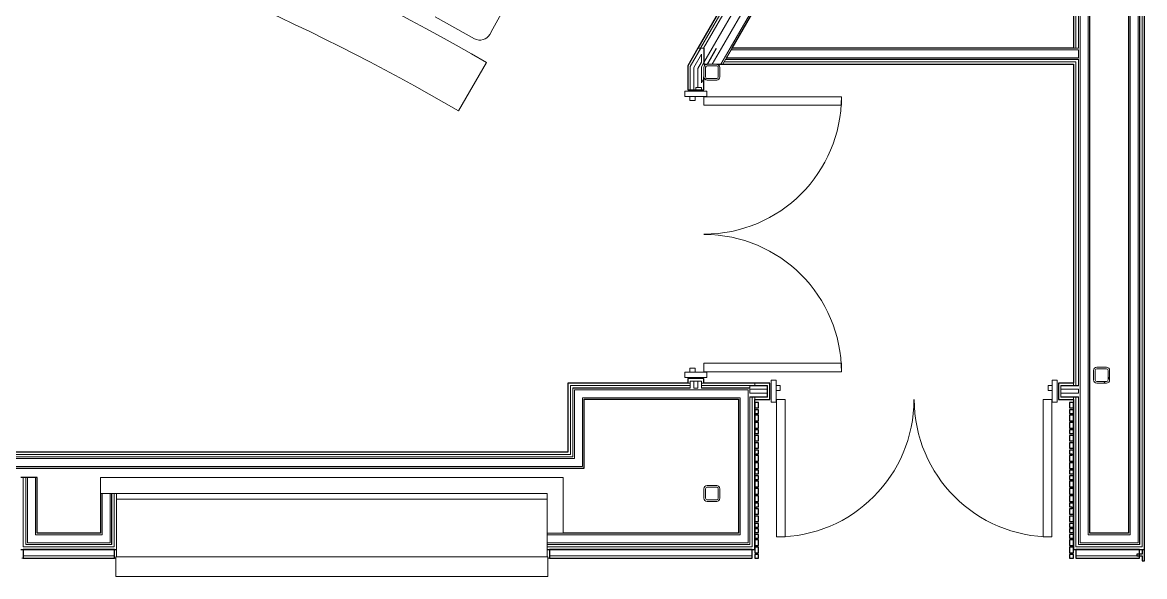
# Model space of a CAD drawing. Header units: millimetres. Extents: x 90978 to 295199, y -4084 to 97293.
# Drawn here: x 215176 to 222213, y 14993 to 18467 of the extents above; entities that cross this region are included whole.
import ezdxf

# ---------------------------------------------------------------- set-up
doc = ezdxf.new("R2010")
doc.units = ezdxf.units.MM
doc.header["$MEASUREMENT"] = 0
for name, color, linetype, lineweight in [('CSM-STL-XX-ZZ-M3-A-XXXX-00001_detached _19_04_21__rvt-1-Level 0$0$A-DOOR', 4, 'CONTINUOUS', 9), ('CSM-STL-XX-ZZ-M3-A-XXXX-00001_detached _19_04_21__rvt-1-Level 0$0$A-DOOR-FRAM', 4, 'CONTINUOUS', 18), ('CSM-STL-XX-ZZ-M3-A-XXXX-00001_detached _19_04_21__rvt-1-Level 0$0$A-WALL', 7, 'CONTINUOUS', 9), ('CSM-STL-XX-ZZ-M3-A-XXXX-00001_detached _19_04_21__rvt-1-Level 0$0$I-FURN', 8, 'CONTINUOUS', 9), ('CSM-STL-XX-ZZ-M3-A-XXXX-00001_detached _19_04_21__rvt-1-Level 0$0$I-WALL', 7, 'CONTINUOUS', 9), ('CSM-STL-XX-ZZ-M3-A-XXXX-00001_detached _19_04_21__rvt-1-Level 0$0$S-COLS', 7, 'CONTINUOUS', 9)]:
    doc.layers.add(name, color=color, linetype=linetype, lineweight=lineweight)

msp = doc.modelspace()

# ---------------------------------------------------------------- hatches: boundary and pattern name
at = {"layer": 'CSM-STL-XX-ZZ-M3-A-XXXX-00001_detached _19_04_21__rvt-1-Level 0$0$S-COLS'}
h = msp.add_hatch(dxfattribs=at)
h.set_pattern_fill('FP_54', color=256, style=0, pattern_type=2)
h.set_pattern_definition([(45, (147271.8, -12716.8), (-251.4472, 251.4472), []), (45, (147271.8, -12335.8), (-251.4472, 251.4472), [])])
h.paths.add_polyline_path([(219530, 18105.2), (219544.2, 18111.1), (219550, 18125.2), (219550, 18185.2), (219544.2, 18199.4), (219530, 18205.2), (219470, 18205.2), (219455.9, 18199.4), (219450, 18185.2), (219450, 18125.2), (219455.9, 18111.1), (219470, 18105.2)], flags=0)
h.paths.add_polyline_path([(219530, 18115.2), (219470, 18115.2), (219463, 18118.2), (219460, 18125.2), (219460, 18185.2), (219463, 18192.3), (219470, 18195.2), (219530, 18195.2), (219537.1, 18192.3), (219540, 18185.2), (219540, 18125.2), (219537.1, 18118.2)], flags=0)
h = msp.add_hatch(dxfattribs=at)
h.set_pattern_fill('FP_55', color=256, style=0, pattern_type=2)
h.set_pattern_definition([(45, (147271.8, -12716.8), (-251.4472, 251.4472), []), (45, (147271.8, -12335.8), (-251.4472, 251.4472), [])])
h.paths.add_polyline_path([(221974, 16205.2), (221988.2, 16211.1), (221994, 16225.2), (221994, 16285.2), (221988.2, 16299.4), (221971.2, 16305.2), (221914, 16305.2), (221899.9, 16299.4), (221894, 16285.2), (221894, 16225.2), (221899.9, 16211.1), (221914, 16205.2), (221971.2, 16205.2)], flags=0)
h.paths.add_polyline_path([(221974, 16215.2), (221914, 16215.2), (221907, 16218.2), (221904, 16225.2), (221904, 16285.2), (221907, 16292.3), (221914, 16295.2), (221974, 16295.2), (221981.1, 16292.3), (221984, 16285.2), (221984, 16225.2), (221981.1, 16218.2)], flags=0)

# ---------------------------------------------------------------- linework, layer by layer
at = {"layer": 'CSM-STL-XX-ZZ-M3-A-XXXX-00001_detached _19_04_21__rvt-1-Level 0$0$A-DOOR', "lineweight": 20}
for p, q in [((220312, 18001.7), (219450, 18001.7)), ((219450, 18001.7), (219450, 17947.7)), ((219450, 17947.7), (220312, 17947.7)), ((220312, 17947.7), (220312, 18001.7)), ((220312, 16329.7), (219450, 16329.7)), ((219450, 16329.7), (219450, 16275.7)), ((220312, 16275.7), (220312, 16329.7)), ((219450, 16275.7), (220312, 16275.7)), ((219905, 16103.2), (219959, 16103.2)), ((219905, 15241.2), (219905, 16103.2)), ((219959, 16103.2), (219959, 15241.2)), ((221577, 16103.2), (221631, 16103.2)), ((221577, 15241.2), (221577, 16103.2)), ((221631, 16103.2), (221631, 15241.2)), ((219959, 15241.2), (219905, 15241.2)), ((221631, 15241.2), (221577, 15241.2))]:
    msp.add_line(p, q, dxfattribs=at)
at = {"layer": 'CSM-STL-XX-ZZ-M3-A-XXXX-00001_detached _19_04_21__rvt-1-Level 0$0$A-DOOR'}
for centre, start, end in [((219450, 18001.7), 270, 0), ((219450, 16275.7), 0, 90), ((219905, 16103.2), 270, 0), ((221631, 16103.2), 180, 270)]:
    msp.add_arc(centre, 862, start, end, dxfattribs=at)
at = {"layer": 'CSM-STL-XX-ZZ-M3-A-XXXX-00001_detached _19_04_21__rvt-1-Level 0$0$A-DOOR-FRAM', "lineweight": 20}
for p, q in [((219330, 18035.7), (219330, 18003.7)), ((219468, 18035.7), (219330, 18035.7)), ((219468, 18003.7), (219468, 18035.7)), ((219330, 18003.7), (219468, 18003.7)), ((219394, 18003.7), (219362, 18003.7)), ((219362, 18003.7), (219362, 17978.7)), ((219362, 17978.7), (219394, 17978.7)), ((219394, 17978.7), (219394, 18003.7)), ((219330, 16273.7), (219330, 16241.7)), ((219468, 16273.7), (219330, 16273.7)), ((219394, 16298.7), (219362, 16298.7)), ((219362, 16298.7), (219362, 16273.7)), ((219362, 16273.7), (219394, 16273.7)), ((219394, 16273.7), (219394, 16298.7)), ((219468, 16241.7), (219468, 16273.7)), ((219330, 16241.7), (219468, 16241.7)), ((219871, 16085.2), (219871, 16223.2)), ((219871, 16223.2), (219903, 16223.2)), ((219903, 16223.2), (219903, 16085.2)), ((219903, 16191.2), (219928, 16191.2)), ((219903, 16159.2), (219903, 16191.2)), ((219928, 16191.2), (219928, 16159.2)), ((221608, 16191.2), (221633, 16191.2)), ((221608, 16159.2), (221608, 16191.2)), ((221633, 16085.2), (221633, 16223.2)), ((221633, 16223.2), (221665, 16223.2)), ((221633, 16191.2), (221633, 16159.2)), ((221665, 16223.2), (221665, 16085.2)), ((219928, 16159.2), (219903, 16159.2)), ((221633, 16159.2), (221608, 16159.2)), ((219903, 16085.2), (219871, 16085.2)), ((221665, 16085.2), (221633, 16085.2))]:
    msp.add_line(p, q, dxfattribs=at)
at = {"layer": 'CSM-STL-XX-ZZ-M3-A-XXXX-00001_detached _19_04_21__rvt-1-Level 0$0$A-WALL'}
for p, q in [((222122.2, 15711.5), (222122.2, 22988.2)), ((222172.2, 15711.5), (222172.2, 22988.2)), ((222182.2, 15711.5), (222182.2, 22988.2)), ((222183.2, 15711.5), (222183.2, 22988.2)), ((222198.2, 15711.5), (222198.2, 22988.2)), ((219429.1, 18306.2), (221768, 22357.3)), ((219446.5, 18306.2), (221768, 22327.3)), ((219501.9, 18306.2), (221768, 22231.3)), ((221859, 15264.2), (221859, 22172.9)), ((219559.6, 18306.2), (221768, 22131.3)), ((219615, 18306.2), (221768, 22035.3)), ((221783, 18306.2), (221783, 22041.3)), ((221798, 18306.2), (221798, 22067.3)), ((221799, 18306.2), (221799, 22069)), ((221809, 15264.2), (221809, 22086.3)), ((219363, 18191.7), (219429.1, 18306.2)), ((219364, 18191.5), (219430.3, 18306.2)), ((219411.8, 18306.2), (219429.1, 18306.2)), ((219429.1, 18306.2), (219411.8, 18306.2)), ((219429.1, 18306.2), (219430.3, 18306.2)), ((219430.3, 18306.2), (219429.1, 18306.2)), ((219430.3, 18306.2), (219434, 18306.2)), ((219434, 18306.2), (219430.3, 18306.2)), ((219434, 18306.2), (219435, 18306.2)), ((219435, 18306.2), (219434, 18306.2)), ((219435, 18306.2), (219446.5, 18306.2)), ((219446.5, 18306.2), (219435, 18306.2)), ((219501.9, 18306.2), (219450, 18216.4)), ((219559.6, 18306.2), (219501.3, 18205.2)), ((219615, 18306.2), (219556.7, 18205.2)), ((219626.6, 18306.2), (219620.8, 18296.2)), ((221783, 18306.2), (221768, 18306.2)), ((221798, 18306.2), (221783, 18306.2)), ((221799, 18306.2), (221798, 18306.2)), ((219386.5, 18185.4), (219434, 18267.7)), ((219434, 18217.7), (219434, 18267.7)), ((219585.6, 18235.2), (219576.9, 18220.2)), ((219586.2, 18236.2), (219585.6, 18235.2)), ((219585.6, 18235.2), (219908.6, 18235.2)), ((219592, 18246.2), (219586.2, 18236.2)), ((219586.2, 18236.2), (219908.6, 18236.2)), ((219620.8, 18296.2), (219592, 18246.2)), ((219592, 18246.2), (219908.6, 18246.2)), ((219620.8, 18296.2), (219908.6, 18296.2)), ((219908.6, 18296.2), (219923.6, 18296.2)), ((219908.6, 18246.2), (219923.6, 18246.2)), ((219908.6, 18236.2), (219923.6, 18236.2)), ((219908.6, 18235.2), (219923.6, 18235.2)), ((219923.6, 18296.2), (221768, 18296.2)), ((219923.6, 18246.2), (221768, 18246.2)), ((219923.6, 18236.2), (221768, 18236.2)), ((219923.6, 18235.2), (221768, 18235.2)), ((221799, 18296.2), (221768, 18296.2)), ((221799, 18246.2), (221768, 18246.2)), ((221798, 18236.2), (221768, 18236.2)), ((221783, 18235.2), (221768, 18235.2)), ((221798, 18235.2), (221783, 18235.2)), ((221799, 18236.2), (221798, 18236.2)), ((221798, 16190.2), (221798, 18235.2)), ((221799, 18296.2), (221799, 18246.2)), ((221799, 18246.2), (221799, 18296.2)), ((221799, 16189.2), (221799, 18236.2)), ((219363, 18189.7), (219363, 18191.7)), ((219363, 18043.7), (219363, 18189.7)), ((219364, 18146.5), (219364, 18191.5)), ((219386.5, 18135.4), (219386.5, 18185.4)), ((219411.5, 18178.7), (219434, 18217.7)), ((219411.5, 18133.7), (219411.5, 18178.7)), ((219450, 18216.4), (219434, 18188.7)), ((219434, 18172.7), (219434, 18188.7)), ((219434, 18170.7), (219434, 18172.7)), ((219434, 18170.7), (219434, 18172.7)), ((219434, 18140.7), (219434, 18170.7)), ((219434, 18140.7), (219434, 18170.7)), ((219576.9, 18220.2), (219568.3, 18205.2)), ((219576.9, 18220.2), (219908.6, 18220.2)), ((219908.6, 18220.2), (219923.6, 18220.2)), ((219923.6, 18220.2), (221768, 18220.2)), ((221783, 18220.2), (221768, 18220.2)), ((221783, 16190.2), (221783, 18220.2)), ((219364, 18043.7), (219364, 18146.5)), ((219386.5, 18058.4), (219386.5, 18135.4)), ((219411.5, 18101.7), (219411.5, 18133.7)), ((219411.5, 18101.7), (219411.5, 18059.7)), ((219434, 18088.7), (219434, 18140.7)), ((219434, 18088.7), (219434, 18140.7)), ((219450, 18116.4), (219434, 18088.7)), ((219386.5, 18058.4), (219386.5, 18043.7)), ((219399, 18059.7), (219411.5, 18059.7)), ((219399, 18059.7), (219399, 18058.7)), ((219399, 18058.7), (219399, 18043.7)), ((219411.5, 18059.7), (219434, 18059.7)), ((218612, 16190.2), (219363, 16190.2)), ((218612, 16175.2), (218612, 16190.2)), ((219348, 16205.2), (219363, 16205.2)), ((219363, 16218.7), (219363, 16205.2)), ((219399, 16218.7), (219363, 16218.7)), ((219363, 16190.2), (219363, 16205.2)), ((219363, 16175.2), (219363, 16190.2)), ((219364, 16217.7), (219364, 16205.2)), ((219386.5, 16217.7), (219364, 16217.7)), ((219364, 16175.2), (219364, 16205.2)), ((219399, 16217.7), (219386.5, 16217.7)), ((219386.5, 16217.7), (219386.5, 16205.2)), ((219386.5, 16174.2), (219386.5, 16205.2)), ((219435, 16218.7), (219399, 16218.7)), ((219411.5, 16217.7), (219399, 16217.7)), ((219411.5, 16217.7), (219411.5, 16205.2)), ((219434, 16217.7), (219411.5, 16217.7)), ((219411.5, 16174.2), (219411.5, 16205.2)), ((219434, 16205.2), (219434, 16217.7)), ((219434, 16175.2), (219434, 16205.2)), ((219435, 16205.2), (219435, 16218.7)), ((219435, 16190.2), (219435, 16205.2)), ((219435, 16205.2), (219450, 16205.2)), ((219435, 16175.2), (219435, 16190.2)), ((219435, 16190.2), (219667, 16190.2)), ((219667, 16190.2), (219737, 16190.2)), ((219737, 16190.2), (219738, 16190.2)), ((219738, 16189.2), (219737, 16189.2)), ((219737, 16175.2), (219737, 16189.2)), ((219753, 16190.2), (219738, 16190.2)), ((219738, 16189.2), (219738, 16190.2)), ((219738, 16190.2), (219753, 16190.2)), ((219768, 16189.2), (219738, 16189.2)), ((219768, 16190.2), (219753, 16190.2)), ((219768, 16205.2), (219768, 16190.2)), ((219848, 16190.2), (219768, 16190.2)), ((219847, 16189.2), (219768, 16189.2)), ((219847, 16166.7), (219847, 16189.2)), ((219848, 16154.2), (219848, 16190.2)), ((221688, 16190.2), (221688, 16154.2)), ((221768, 16190.2), (221688, 16190.2)), ((221768, 16189.2), (221689, 16189.2)), ((221689, 16189.2), (221689, 16166.7)), ((221768, 16190.2), (221768, 16205.2)), ((221783, 16190.2), (221768, 16190.2)), ((221798, 16189.2), (221768, 16189.2)), ((221798, 16190.2), (221783, 16190.2)), ((221799, 16189.2), (221798, 16189.2)), ((218612, 16104.2), (218612, 16175.2)), ((218627, 16175.2), (219363, 16175.2)), ((218627, 16174.2), (218627, 16175.2)), ((218627, 16104.2), (218627, 16174.2)), ((218628, 16174.2), (219364, 16174.2)), ((218628, 16164.2), (218628, 16174.2)), ((218628, 16104.2), (218628, 16164.2)), ((218638, 16164.2), (219667, 16164.2)), ((218638, 16114.2), (218638, 16164.2)), ((219364, 16174.2), (219364, 16175.2)), ((219411.5, 16174.2), (219386.5, 16174.2)), ((219386.5, 16174.2), (219411.5, 16174.2)), ((219434, 16174.2), (219434, 16175.2)), ((219434, 16174.2), (219667, 16174.2)), ((219435, 16175.2), (219667, 16175.2)), ((219667, 16175.2), (219737, 16175.2)), ((219667, 16174.2), (219727, 16174.2)), ((219667, 16164.2), (219677, 16164.2)), ((219677, 16164.2), (219727, 16164.2)), ((219727, 16174.2), (219737, 16174.2)), ((219727, 15204.2), (219727, 16164.2)), ((219737, 16174.2), (219737, 16175.2)), ((219768, 16166.7), (219737, 16166.7)), ((219737, 16141.7), (219737, 16166.7)), ((219737, 16141.7), (219737, 16166.7)), ((219768, 16141.7), (219737, 16141.7)), ((219738, 16119.2), (219737, 16119.2)), ((219737, 15194.2), (219737, 16119.2)), ((219768, 16119.2), (219738, 16119.2)), ((219753, 16118.2), (219738, 16118.2)), ((219738, 15193.2), (219738, 16118.2)), ((219768, 16118.2), (219753, 16118.2)), ((219753, 15178.2), (219753, 16118.2)), ((219768, 16166.7), (219847, 16166.7)), ((219768, 16141.7), (219847, 16141.7)), ((219768, 16119.2), (219847, 16119.2)), ((219768, 16118.2), (219768, 16103.2)), ((219768, 16118.2), (219848, 16118.2)), ((219847, 16154.2), (219847, 16166.7)), ((219847, 16141.7), (219847, 16154.2)), ((219847, 16119.2), (219847, 16141.7)), ((219848, 16118.2), (219848, 16154.2)), ((221688, 16154.2), (221688, 16118.2)), ((221688, 16118.2), (221768, 16118.2)), ((221689, 16166.7), (221768, 16166.7)), ((221689, 16166.7), (221689, 16154.2)), ((221689, 16154.2), (221689, 16141.7)), ((221689, 16141.7), (221689, 16119.2)), ((221689, 16141.7), (221768, 16141.7)), ((221689, 16119.2), (221768, 16119.2)), ((221799, 16166.7), (221768, 16166.7)), ((221799, 16141.7), (221768, 16141.7)), ((221798, 16119.2), (221768, 16119.2)), ((221768, 16103.2), (221768, 16118.2)), ((221783, 16118.2), (221768, 16118.2)), ((221798, 16118.2), (221783, 16118.2)), ((221783, 15264.2), (221783, 16118.2)), ((221799, 16119.2), (221798, 16119.2)), ((221798, 15264.2), (221798, 16118.2)), ((221799, 16166.7), (221799, 16141.7)), ((221799, 16141.7), (221799, 16166.7)), ((221799, 15264.2), (221799, 16119.2)), ((218612, 15773.7), (218612, 16104.2)), ((218627, 15773.7), (218627, 16104.2)), ((218628, 15773.7), (218628, 16104.2)), ((218638, 16104.2), (218638, 16114.2)), ((218638, 15773.7), (218638, 16104.2)), ((218688, 16114.2), (219667, 16114.2)), ((218688, 16104.2), (218688, 16114.2)), ((218688, 15773.7), (218688, 16104.2)), ((219667, 16114.2), (219677, 16114.2)), ((219677, 15254.2), (219677, 16114.2)), ((218612, 15773.7), (218612, 15758.7)), ((218627, 15773.7), (218627, 15758.7)), ((218628, 15773.7), (218628, 15743.7)), ((218638, 15773.7), (218638, 15742.7)), ((218688, 15773.7), (218688, 15732.7)), ((203297.3, 15758.7), (218612, 15758.7)), ((203297.3, 15743.7), (218627, 15743.7)), ((203297.3, 15742.7), (218628, 15742.7)), ((203297.3, 15732.7), (218638, 15732.7)), ((218627, 15758.7), (218627, 15743.7)), ((218628, 15743.7), (218628, 15742.7)), ((218638, 15742.7), (218638, 15732.7)), ((218688, 15732.7), (218688, 15682.7)), ((222122.2, 15711.5), (222122.2, 15264.2)), ((222172.2, 15711.5), (222172.2, 15264.2)), ((222182.2, 15711.5), (222182.2, 15264.2)), ((222183.2, 15711.5), (222183.2, 15264.2)), ((222198.2, 15711.5), (222198.2, 15264.2)), ((203297.3, 15682.7), (218688, 15682.7)), ((215181.2, 15178.2), (215181.2, 15613.7)), ((215196.2, 15193.2), (215196.2, 15613.7)), ((215197.2, 15194.2), (215197.2, 15613.7)), ((215207.2, 15204.2), (215207.2, 15613.7)), ((215257.2, 15254.2), (215257.2, 15613.7)), ((215675.2, 15254.2), (215675.2, 15512.7)), ((215725.2, 15204.2), (215725.2, 15512.7)), ((215735.2, 15194.2), (215735.2, 15512.7)), ((215736.2, 15193.2), (215736.2, 15512.7)), ((215751.2, 15178.2), (215751.2, 15512.7)), ((215257.2, 15204.2), (215207.2, 15204.2)), ((215267.2, 15254.2), (215257.2, 15254.2)), ((215267.2, 15204.2), (215257.2, 15204.2)), ((215665.2, 15254.2), (215267.2, 15254.2)), ((215665.2, 15204.2), (215267.2, 15204.2)), ((215675.2, 15254.2), (215665.2, 15254.2)), ((215675.2, 15204.2), (215665.2, 15204.2)), ((215725.2, 15204.2), (215675.2, 15204.2)), ((218466.2, 15254.2), (219667, 15254.2)), ((218466.2, 15204.2), (219667, 15204.2)), ((219677, 15254.2), (219667, 15254.2)), ((219677, 15204.2), (219667, 15204.2)), ((219727, 15204.2), (219677, 15204.2)), ((221783, 15193.2), (221783, 15264.2)), ((221798, 15194.2), (221798, 15264.2)), ((221799, 15204.2), (221799, 15264.2)), ((221799, 15194.2), (221799, 15204.2)), ((221809, 15254.2), (221809, 15264.2)), ((221809, 15204.2), (221809, 15254.2)), ((222172.2, 15204.2), (221809, 15204.2)), ((221859, 15254.2), (221859, 15264.2)), ((222122.2, 15254.2), (221859, 15254.2)), ((222122.2, 15264.2), (222122.2, 15254.2)), ((222172.2, 15264.2), (222172.2, 15254.2)), ((222172.2, 15254.2), (222172.2, 15204.2)), ((222182.2, 15264.2), (222182.2, 15204.2)), ((222182.2, 15204.2), (222182.2, 15194.2)), ((222183.2, 15264.2), (222183.2, 15194.2)), ((222198.2, 15264.2), (222198.2, 15193.2)), ((215196.2, 15178.2), (215181.2, 15178.2)), ((215197.2, 15193.2), (215196.2, 15193.2)), ((215267.2, 15178.2), (215196.2, 15178.2)), ((215207.2, 15194.2), (215197.2, 15194.2)), ((215267.2, 15193.2), (215197.2, 15193.2)), ((215267.2, 15194.2), (215207.2, 15194.2)), ((215665.2, 15194.2), (215267.2, 15194.2)), ((215665.2, 15193.2), (215267.2, 15193.2)), ((215665.2, 15178.2), (215267.2, 15178.2)), ((215725.2, 15194.2), (215665.2, 15194.2)), ((215735.2, 15193.2), (215665.2, 15193.2)), ((215736.2, 15178.2), (215665.2, 15178.2)), ((215735.2, 15194.2), (215725.2, 15194.2)), ((215736.2, 15193.2), (215735.2, 15193.2)), ((215751.2, 15178.2), (215736.2, 15178.2)), ((218466.2, 15194.2), (219667, 15194.2)), ((218466.2, 15193.2), (219667, 15193.2)), ((218466.2, 15178.2), (219667, 15178.2)), ((219727, 15194.2), (219667, 15194.2)), ((219737, 15193.2), (219667, 15193.2)), ((219738, 15178.2), (219667, 15178.2)), ((219737, 15194.2), (219727, 15194.2)), ((219738, 15193.2), (219737, 15193.2)), ((219753, 15178.2), (219738, 15178.2)), ((221783, 15178.2), (221783, 15193.2)), ((222198.2, 15178.2), (221783, 15178.2)), ((221798, 15193.2), (221798, 15194.2)), ((222183.2, 15193.2), (221798, 15193.2)), ((222182.2, 15194.2), (221799, 15194.2)), ((222183.2, 15194.2), (222183.2, 15193.2)), ((222198.2, 15193.2), (222198.2, 15178.2)), ((215752.2, 15123.2), (215180.2, 15123.2)), ((219752, 15123.2), (218480.2, 15123.2)), ((222181.2, 15123.2), (221783, 15123.2))]:
    msp.add_line(p, q, dxfattribs=at)
at = {"layer": 'CSM-STL-XX-ZZ-M3-A-XXXX-00001_detached _19_04_21__rvt-1-Level 0$0$A-WALL', "lineweight": 30}
for p, q in [((219768, 16084.7), (219768, 16050.2)), ((219792, 16084.7), (219768, 16084.7)), ((219768, 16050.2), (219792, 16050.2)), ((219792, 16050.2), (219792, 16084.7)), ((221767, 16084.7), (221742, 16084.7)), ((221742, 16084.7), (221742, 16050.2)), ((221742, 16050.2), (221767, 16050.2)), ((221767, 16050.2), (221767, 16084.7)), ((219768, 16038.7), (219768, 16015.7)), ((219792, 16038.7), (219768, 16038.7)), ((219768, 16015.7), (219792, 16015.7)), ((219768, 16004.2), (219768, 15969.7)), ((219792, 16004.2), (219768, 16004.2)), ((219792, 16015.7), (219792, 16038.7)), ((219792, 15969.7), (219792, 16004.2)), ((221767, 16038.7), (221742, 16038.7)), ((221742, 16038.7), (221742, 16015.7)), ((221742, 16015.7), (221767, 16015.7)), ((221767, 16004.2), (221742, 16004.2)), ((221742, 16004.2), (221742, 15969.7)), ((221767, 16015.7), (221767, 16038.7)), ((221767, 15969.7), (221767, 16004.2)), ((219768, 15969.7), (219792, 15969.7)), ((219768, 15958.2), (219768, 15923.7)), ((219792, 15958.2), (219768, 15958.2)), ((219768, 15923.7), (219792, 15923.7)), ((219768, 15912.2), (219768, 15889.2)), ((219792, 15912.2), (219768, 15912.2)), ((219792, 15923.7), (219792, 15958.2)), ((219792, 15889.2), (219792, 15912.2)), ((221742, 15969.7), (221767, 15969.7)), ((221767, 15958.2), (221742, 15958.2)), ((221742, 15958.2), (221742, 15923.7)), ((221742, 15923.7), (221767, 15923.7)), ((221767, 15912.2), (221742, 15912.2)), ((221742, 15912.2), (221742, 15889.2)), ((221767, 15923.7), (221767, 15958.2)), ((221767, 15889.2), (221767, 15912.2)), ((219768, 15889.2), (219792, 15889.2)), ((219768, 15877.7), (219768, 15843.2)), ((219792, 15877.7), (219768, 15877.7)), ((219768, 15843.2), (219792, 15843.2)), ((219792, 15843.2), (219792, 15877.7)), ((221742, 15889.2), (221767, 15889.2)), ((221767, 15877.7), (221742, 15877.7)), ((221742, 15877.7), (221742, 15843.2)), ((221742, 15843.2), (221767, 15843.2)), ((221767, 15843.2), (221767, 15877.7)), ((219768, 15831.7), (219768, 15797.2)), ((219792, 15831.7), (219768, 15831.7)), ((219768, 15797.2), (219792, 15797.2)), ((219768, 15785.7), (219768, 15716.7)), ((219792, 15785.7), (219768, 15785.7)), ((219792, 15797.2), (219792, 15831.7)), ((219792, 15762.7), (219792, 15785.7)), ((221767, 15831.7), (221742, 15831.7)), ((221742, 15831.7), (221742, 15797.2)), ((221742, 15797.2), (221767, 15797.2)), ((221767, 15785.7), (221742, 15785.7)), ((221742, 15785.7), (221742, 15762.7)), ((221767, 15797.2), (221767, 15831.7)), ((221767, 15716.7), (221767, 15785.7)), ((219768, 15716.7), (219792, 15716.7)), ((219768, 15705.2), (219768, 15670.7)), ((219792, 15705.2), (219768, 15705.2)), ((219778, 15751.2), (219778, 15762.7)), ((219778, 15762.7), (219792, 15762.7)), ((219792, 15751.2), (219778, 15751.2)), ((219792, 15716.7), (219792, 15751.2)), ((219792, 15670.7), (219792, 15705.2)), ((221742, 15762.7), (221758, 15762.7)), ((221758, 15751.2), (221742, 15751.2)), ((221742, 15751.2), (221742, 15716.7)), ((221742, 15716.7), (221767, 15716.7)), ((221767, 15705.2), (221742, 15705.2)), ((221742, 15705.2), (221742, 15670.7)), ((221758, 15762.7), (221758, 15751.2)), ((221767, 15670.7), (221767, 15705.2)), ((219768, 15670.7), (219792, 15670.7)), ((219768, 15659.2), (219768, 15636.2)), ((219792, 15659.2), (219768, 15659.2)), ((219768, 15636.2), (219792, 15636.2)), ((219768, 15624.7), (219768, 15601.7)), ((219792, 15624.7), (219768, 15624.7)), ((219792, 15636.2), (219792, 15659.2)), ((219792, 15601.7), (219792, 15624.7)), ((221742, 15670.7), (221767, 15670.7)), ((221767, 15659.2), (221742, 15659.2)), ((221742, 15659.2), (221742, 15636.2)), ((221742, 15636.2), (221767, 15636.2)), ((221767, 15624.7), (221742, 15624.7)), ((221742, 15624.7), (221742, 15601.7)), ((221767, 15636.2), (221767, 15659.2)), ((221767, 15601.7), (221767, 15624.7)), ((219768, 15601.7), (219792, 15601.7)), ((219768, 15590.2), (219768, 15555.7)), ((219792, 15590.2), (219768, 15590.2)), ((219768, 15555.7), (219792, 15555.7)), ((219792, 15555.7), (219792, 15590.2)), ((221742, 15601.7), (221767, 15601.7)), ((221767, 15590.2), (221742, 15590.2)), ((221742, 15590.2), (221742, 15555.7)), ((221742, 15555.7), (221767, 15555.7)), ((221767, 15555.7), (221767, 15590.2)), ((219768, 15544.2), (219768, 15509.7)), ((219792, 15544.2), (219768, 15544.2)), ((219768, 15509.7), (219792, 15509.7)), ((219768, 15498.2), (219768, 15463.7)), ((219792, 15498.2), (219768, 15498.2)), ((219792, 15509.7), (219792, 15544.2)), ((219792, 15463.7), (219792, 15498.2)), ((221767, 15544.2), (221742, 15544.2)), ((221742, 15544.2), (221742, 15509.7)), ((221742, 15509.7), (221767, 15509.7)), ((221767, 15498.2), (221742, 15498.2)), ((221742, 15498.2), (221742, 15463.7)), ((221767, 15509.7), (221767, 15544.2)), ((221767, 15463.7), (221767, 15498.2)), ((219768, 15463.7), (219792, 15463.7)), ((219768, 15452.2), (219768, 15383.2)), ((219792, 15452.2), (219768, 15452.2)), ((219778, 15417.7), (219778, 15429.2)), ((219778, 15429.2), (219792, 15429.2)), ((219792, 15417.7), (219778, 15417.7)), ((219792, 15429.2), (219792, 15452.2)), ((219792, 15383.2), (219792, 15417.7)), ((221742, 15463.7), (221767, 15463.7)), ((221767, 15452.2), (221742, 15452.2)), ((221742, 15452.2), (221742, 15429.2)), ((221742, 15429.2), (221758, 15429.2)), ((221758, 15417.7), (221742, 15417.7)), ((221742, 15417.7), (221742, 15383.2)), ((221758, 15429.2), (221758, 15417.7)), ((221767, 15383.2), (221767, 15452.2)), ((219768, 15383.2), (219792, 15383.2)), ((219768, 15371.7), (219768, 15337.2)), ((219792, 15371.7), (219768, 15371.7)), ((219792, 15337.2), (219792, 15371.7)), ((221742, 15383.2), (221767, 15383.2)), ((221767, 15371.7), (221742, 15371.7)), ((221742, 15371.7), (221742, 15337.2)), ((221767, 15337.2), (221767, 15371.7)), ((219768, 15337.2), (219792, 15337.2)), ((219768, 15325.7), (219768, 15302.7)), ((219792, 15325.7), (219768, 15325.7)), ((219768, 15302.7), (219792, 15302.7)), ((219768, 15291.2), (219768, 15268.2)), ((219792, 15291.2), (219768, 15291.2)), ((219792, 15302.7), (219792, 15325.7)), ((219792, 15268.2), (219792, 15291.2)), ((221742, 15337.2), (221767, 15337.2)), ((221767, 15325.7), (221742, 15325.7)), ((221742, 15325.7), (221742, 15302.7)), ((221742, 15302.7), (221767, 15302.7)), ((221767, 15291.2), (221742, 15291.2)), ((221742, 15291.2), (221742, 15268.2)), ((221767, 15302.7), (221767, 15325.7)), ((221767, 15268.2), (221767, 15291.2)), ((219768, 15268.2), (219792, 15268.2)), ((219768, 15256.7), (219768, 15233.7)), ((219792, 15256.7), (219768, 15256.7)), ((219768, 15233.7), (219792, 15233.7)), ((219768, 15222.2), (219768, 15187.7)), ((219792, 15222.2), (219768, 15222.2)), ((219792, 15233.7), (219792, 15256.7)), ((219792, 15187.7), (219792, 15222.2)), ((221742, 15268.2), (221767, 15268.2)), ((221767, 15256.7), (221742, 15256.7)), ((221742, 15256.7), (221742, 15233.7)), ((221742, 15233.7), (221767, 15233.7)), ((221767, 15222.2), (221742, 15222.2)), ((221742, 15222.2), (221742, 15187.7)), ((221767, 15233.7), (221767, 15256.7)), ((221767, 15187.7), (221767, 15222.2)), ((219768, 15187.7), (219792, 15187.7)), ((219768, 15176.2), (219768, 15141.7)), ((219792, 15176.2), (219768, 15176.2)), ((219768, 15141.7), (219792, 15141.7)), ((219792, 15141.7), (219792, 15176.2)), ((221742, 15187.7), (221767, 15187.7)), ((221767, 15176.2), (221742, 15176.2)), ((221742, 15176.2), (221742, 15141.7)), ((221742, 15141.7), (221767, 15141.7)), ((221767, 15141.7), (221767, 15176.2)), ((222197.2, 15133.2), (222165.2, 15133.2)), ((222165.2, 15133.2), (222165.2, 15123.2)), ((222213.2, 15161.2), (222197.2, 15161.2)), ((222197.2, 15161.2), (222197.2, 15133.2)), ((222213.2, 15091.2), (222213.2, 15161.2)), ((219768, 15130.2), (219768, 15107.2)), ((219792, 15130.2), (219768, 15130.2)), ((219768, 15107.2), (219792, 15107.2)), ((219792, 15107.2), (219792, 15130.2)), ((221767, 15130.2), (221742, 15130.2)), ((221742, 15130.2), (221742, 15107.2)), ((221742, 15107.2), (221767, 15107.2)), ((221767, 15107.2), (221767, 15130.2)), ((222165.2, 15123.2), (222197.2, 15123.2)), ((222197.2, 15123.2), (222197.2, 15091.2)), ((222197.2, 15091.2), (222213.2, 15091.2))]:
    msp.add_line(p, q, dxfattribs=at)
at = {"layer": 'CSM-STL-XX-ZZ-M3-A-XXXX-00001_detached _19_04_21__rvt-1-Level 0$0$I-FURN'}
for p, q in [((218245.5, 18642.2), (218125.5, 18427)), ((217764.3, 18503), (218011, 18365.4)), ((218125.5, 18427), (218106.2, 18392.4)), ((217910.6, 17913), (218085.7, 18216.1)), ((218466.2, 15512.7), (215766.2, 15512.7)), ((215766.2, 15512.7), (215766.2, 15477.7)), ((218466.2, 15477.7), (218466.2, 15512.7)), ((215766.2, 15477.7), (218466.2, 15477.7)), ((215766.2, 15117.2), (215766.2, 15477.7)), ((215766.2, 15477.7), (218466.2, 15477.7)), ((218466.2, 15477.7), (218466.2, 15117.2)), ((218471.2, 15117.2), (215761.2, 15117.2)), ((215761.2, 15117.2), (215761.2, 14992.7)), ((218471.2, 15117.2), (218471.2, 14992.7)), ((215761.2, 14992.7), (218471.2, 14992.7))]:
    msp.add_line(p, q, dxfattribs=at)
for centre, radius, start, end in [((210962.9, 5981.5), 14156.9, 59.79253, 87.83503), ((210962.9, 5981.5), 13806.9, 59.7876, 87.78012), ((218045.1, 18426.5), 70, 240.85662, 330.85662)]:
    msp.add_arc(centre, radius, start, end, dxfattribs=at)
at = {"layer": 'CSM-STL-XX-ZZ-M3-A-XXXX-00001_detached _19_04_21__rvt-1-Level 0$0$I-WALL', "lineweight": 30}
for p, q in [((222112.2, 22988.2), (222112.2, 15711.5)), ((222213.2, 15711.5), (222213.2, 22988.2)), ((221768, 22387.3), (219411.8, 18306.2)), ((221869, 15264.2), (221869, 22190.2)), ((219626.6, 18306.2), (221768, 22015.3)), ((221768, 22015.3), (221768, 18306.2)), ((219411.8, 18306.2), (219348, 18195.7)), ((219450, 18306.2), (219450, 18205.2)), ((219471.2, 18205), (219529.6, 18306.2)), ((221768, 18306.2), (219626.6, 18306.2)), ((219348, 18195.7), (219348, 18043.7)), ((219450, 18205.2), (219470, 18205.2)), ((219460.8, 18187), (219464.1, 18192.8)), ((219530, 18205.2), (221768, 18205.2)), ((221768, 18205.2), (221768, 16205.2)), ((219450, 18043.7), (219450, 18125.2)), ((219348, 18043.7), (219378, 18043.7)), ((219378, 18043.7), (219450, 18043.7)), ((219348, 16205.2), (218597, 16205.2)), ((218597, 16205.2), (218597, 16190.2)), ((218597, 16190.2), (218597, 16104.2)), ((219348, 16233.7), (219348, 16205.2)), ((219450, 16233.7), (219348, 16233.7)), ((219450, 16205.2), (219450, 16233.7)), ((219667, 16205.2), (219450, 16205.2)), ((219753, 16205.2), (219667, 16205.2)), ((219768, 16205.2), (219753, 16205.2)), ((219863, 16205.2), (219768, 16205.2)), ((219863, 16103.2), (219863, 16205.2)), ((221768, 16205.2), (221673, 16205.2)), ((221673, 16205.2), (221673, 16103.2)), ((218597, 16104.2), (218597, 15773.7)), ((218698, 16104.2), (219667, 16104.2)), ((218698, 15773.7), (218698, 16104.2)), ((219667, 16104.2), (219667, 15264.2)), ((219768, 16103.2), (219863, 16103.2)), ((219768, 15163.2), (219768, 16103.2)), ((221673, 16103.2), (221768, 16103.2)), ((221768, 16103.2), (221768, 15264.2)), ((218597, 15773.7), (203297.3, 15773.7)), ((218698, 15682.7), (218698, 15773.7)), ((222112.2, 15711.5), (222112.2, 15264.2)), ((222213.2, 15264.2), (222213.2, 15711.5)), ((203297.3, 15672.7), (218698, 15672.7)), ((218698, 15672.7), (218698, 15682.7)), ((215267.2, 15613.7), (215166.2, 15613.7)), ((215267.2, 15264.2), (215267.2, 15613.7)), ((215665.2, 15512.7), (215665.2, 15264.2)), ((215665.2, 15264.2), (215267.2, 15264.2)), ((219667, 15264.2), (218567.2, 15264.2)), ((221768, 15264.2), (221768, 15178.2)), ((222112.2, 15264.2), (221869, 15264.2)), ((222213.2, 15178.2), (222213.2, 15264.2)), ((215166.2, 15163.2), (215181.2, 15163.2)), ((215752.2, 15163.2), (215180.2, 15163.2)), ((215180.2, 15163.2), (215180.2, 15107.2)), ((215181.2, 15163.2), (215267.2, 15163.2)), ((215267.2, 15163.2), (215665.2, 15163.2)), ((215665.2, 15163.2), (215751.2, 15163.2)), ((215751.2, 15163.2), (215766.2, 15163.2)), ((215752.2, 15107.2), (215752.2, 15163.2)), ((218466.2, 15163.2), (219667, 15163.2)), ((219752, 15163.2), (218480.2, 15163.2)), ((218480.2, 15163.2), (218480.2, 15107.2)), ((219667, 15163.2), (219753, 15163.2)), ((219752, 15107.2), (219752, 15163.2)), ((219753, 15163.2), (219768, 15163.2)), ((221768, 15178.2), (221768, 15163.2)), ((221768, 15163.2), (222213.2, 15163.2)), ((222181.2, 15163.2), (221783, 15163.2)), ((221783, 15163.2), (221783, 15107.2)), ((222181.2, 15107.2), (222181.2, 15163.2)), ((222213.2, 15163.2), (222213.2, 15178.2)), ((215180.2, 15107.2), (215752.2, 15107.2)), ((218480.2, 15107.2), (219752, 15107.2)), ((221783, 15107.2), (222181.2, 15107.2))]:
    msp.add_line(p, q, dxfattribs=at)
at = {"layer": 'CSM-STL-XX-ZZ-M3-A-XXXX-00001_detached _19_04_21__rvt-1-Level 0$0$I-WALL'}
for p, q in [((219460.8, 18187), (219464.1, 18192.8)), ((219450, 18116.4), (219450, 18125.2)), ((219450, 18043.7), (219450, 18116.4)), ((219434, 18043.7), (219434, 18059.7)), ((219434, 18043.7), (219434, 18059.7)), ((219434, 18043.7), (219450, 18043.7)), ((215665.2, 15613.7), (218466.2, 15613.7)), ((215665.2, 15613.7), (215665.2, 15512.7)), ((218567.2, 15613.7), (218466.2, 15613.7)), ((218567.2, 15613.7), (218567.2, 15264.2)), ((215766.2, 15512.7), (215665.2, 15512.7)), ((218466.2, 15264.2), (218567.2, 15264.2)), ((215180.2, 15107.2), (215171.2, 15107.2)), ((215761.2, 15107.2), (215752.2, 15107.2)), ((218480.2, 15107.2), (218471.2, 15107.2))]:
    msp.add_line(p, q, dxfattribs=at)
at = {"layer": 'CSM-STL-XX-ZZ-M3-A-XXXX-00001_detached _19_04_21__rvt-1-Level 0$0$S-COLS'}
for p, q in [((219450, 18185.2), (219450, 18125.2)), ((219460, 18125.2), (219460, 18185.2)), ((219530, 18205.2), (219470, 18205.2)), ((219470, 18195.2), (219530, 18195.2)), ((219540, 18185.2), (219540, 18125.2)), ((219550, 18125.2), (219550, 18185.2)), ((219530, 18115.2), (219470, 18115.2)), ((219470, 18105.2), (219530, 18105.2)), ((221894, 16285.2), (221894, 16225.2)), ((221904, 16225.2), (221904, 16285.2)), ((221974, 16305.2), (221914, 16305.2)), ((221914, 16295.2), (221974, 16295.2)), ((221984, 16285.2), (221984, 16225.2)), ((221994, 16225.2), (221994, 16285.2)), ((221974, 16215.2), (221914, 16215.2)), ((221914, 16205.2), (221974, 16205.2)), ((219530, 15563.7), (219470, 15563.7)), ((219470, 15553.7), (219530, 15553.7)), ((219450, 15543.7), (219450, 15483.7)), ((219460, 15483.7), (219460, 15543.7)), ((219540, 15543.7), (219540, 15483.7)), ((219550, 15483.7), (219550, 15543.7)), ((219530, 15473.7), (219470, 15473.7)), ((219470, 15463.7), (219530, 15463.7))]:
    msp.add_line(p, q, dxfattribs=at)
for centre, radius, start, end in [((219470, 18185.2), 20, 90, 180), ((219470, 18185.2), 10, 90, 180), ((219530, 18185.2), 20, 0, 90), ((219530, 18185.2), 10, 0, 90), ((219470, 18125.2), 20, 180, 270), ((219470, 18125.2), 10, 180, 270), ((219530, 18125.2), 10, 270, 0), ((219530, 18125.2), 20, 270, 0), ((221914, 16285.2), 20, 90, 180), ((221914, 16285.2), 10, 90, 180), ((221974, 16285.2), 20, 0, 90), ((221974, 16285.2), 10, 0, 90), ((221914, 16225.2), 20, 180, 270), ((221914, 16225.2), 10, 180, 270), ((221974, 16225.2), 20, 270, 0), ((221974, 16225.2), 10, 270, 0), ((219470, 15543.7), 20, 90, 180), ((219470, 15543.7), 10, 90, 180), ((219530, 15543.7), 20, 0, 90), ((219530, 15543.7), 10, 0, 90), ((219470, 15483.7), 20, 180, 270), ((219470, 15483.7), 10, 180, 270), ((219530, 15483.7), 20, 270, 0), ((219530, 15483.7), 10, 270, 0)]:
    msp.add_arc(centre, radius, start, end, dxfattribs=at)

doc.saveas('drawing.dxf')
